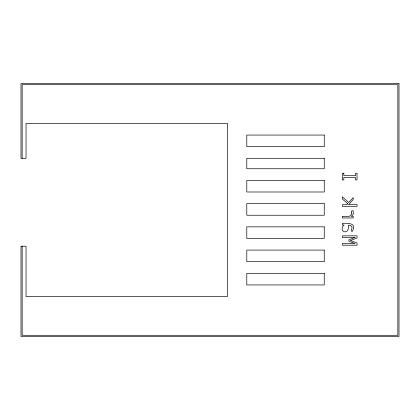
<?xml version="1.0" encoding="UTF-8"?>
<svg xmlns="http://www.w3.org/2000/svg" width="420" height="420" viewBox="0 0 420 420"><rect width="100%" height="100%" fill="white"/><g stroke="black" fill="none" stroke-linecap="round" stroke-linejoin="round"><path stroke-width="0.63" d="M22.16 158.298L22.16 84.709L397.84 84.709L397.84 335.291L22.16 335.291L22.16 246.215M348.737 225.188C348.91 228.029 347.807 233.111 343.901 231.698C341.192 230.444 341.764 226.448 344.09 225.104L342.337 224.905L342.337 223.288C348.185 223.22 357.026 222.742 352.322 231.399L351.157 230.969L352.055 227.792L351.876 226.653L350.48 225.351L348.737 225.188M351.813 213.097L351.404 214.505L349.361 216.347L342.337 216.347L342.337 217.964L353.199 217.964L353.199 216.347L350.999 216.347C353.272 215.428 354.086 212.678 352.905 210.583L351.346 211.239L351.813 213.097M347.739 203.621L346.82 204.687L342.337 204.687L342.337 206.309L357.042 206.309L357.042 204.687L348.611 204.687L353.199 199.589L353.199 197.516L348.757 202.466L342.337 196.88L342.337 199.017L347.739 203.621M354.947 237.484L348.915 239.704L348.915 241.322L354.947 243.542L342.337 243.542L342.337 245.185L357.042 245.185L357.042 242.965L350.343 240.508L357.042 238.056L357.042 235.841L342.337 235.841L342.337 237.484L354.947 237.484M399 83.548L21 83.548L21 158.298L26.035 158.298L26.035 123.438L227.43 123.438L227.43 296.562L26.035 296.562L26.035 246.215L21 246.215L21 336.452L399 336.452L399 83.548M324.25 135.056L246.792 135.056L246.792 146.68L324.25 146.68L324.25 135.056M324.25 158.298L246.792 158.298L246.792 168.751L324.25 168.751L324.25 158.298M343.828 173.261L342.337 173.261L342.337 179.944L343.828 179.944L343.828 177.408L355.556 177.408L355.556 179.944L357.042 179.944L357.042 173.261L355.556 173.261L355.556 175.702L343.828 175.702L343.828 173.261M324.25 180.374L246.792 180.374L246.792 191.993L324.25 191.993L324.25 180.374M324.25 203.611L246.792 203.611L246.792 215.229L324.25 215.229L324.25 203.611M324.25 226.847L246.792 226.847L246.792 238.466L324.25 238.466L324.25 226.847M324.25 250.084L246.792 250.084L246.792 261.702L324.25 261.702L324.25 250.084M324.25 273.32L246.792 273.32L246.792 284.944L324.25 284.944L324.25 273.32"/></g></svg>
